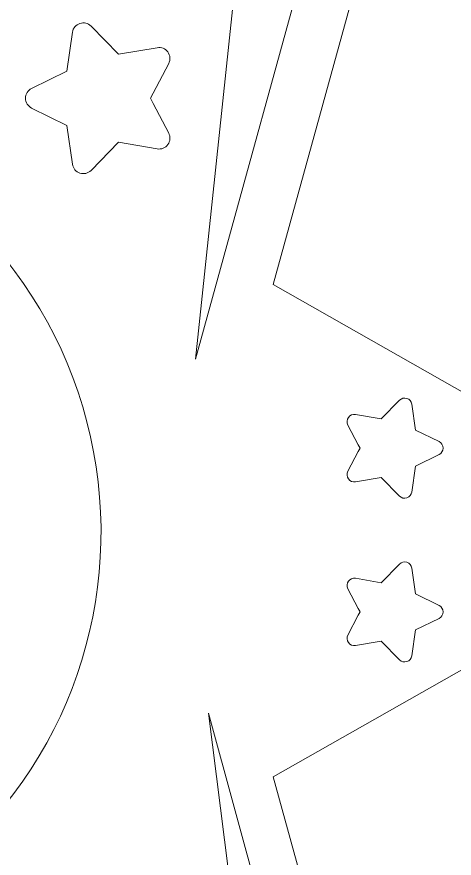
# Model space of a CAD drawing. Header units: millimetres. Extents: x -101 to 99, y -101 to 103.
# Drawn here: x 11.07 to 22.32, y -83.17 to -61.53 of the extents above; entities that cross this region are included whole.
import ezdxf

# ---------------------------------------------------------------- set-up
doc = ezdxf.new("R2010")
doc.units = ezdxf.units.MM
doc.header["$MEASUREMENT"] = 0
doc.layers.add('layer 1', color=7, linetype='Continuous')

msp = doc.modelspace()

# ---------------------------------------------------------------- linework, layer by layer
at = {"layer": 'layer 1', "color": 212, "lineweight": 9}
for points in [[(17.6637, -68.416), (17.6637, -68.416), (21.0621, -56.0966), (21.0621, -56.0966)], [(19.0726, -57.9818), (19.0726, -57.9818), (15.6657, -70.332), (15.6657, -70.332)], [(15.6657, -70.332), (15.6657, -70.332), (16.6222, -61.3422), (16.6222, -61.3422)], [(28.8202, -74.7481), (28.8202, -74.7481), (17.6637, -68.416), (17.6637, -68.416)], [(17.6624, -81.0809), (17.6624, -81.0809), (28.8202, -74.7481), (28.8202, -74.7481)], [(21.0621, -93.4047), (21.0621, -93.4047), (17.6624, -81.0809), (17.6624, -81.0809)]]:
    msp.add_open_spline(points, degree=3, dxfattribs=at)
at = {"layer": 'layer 1', "lineweight": 9}
for points in [[(12.9805, -61.7697), (12.9057, -61.6933), (12.7941, -61.6662), (12.6926, -61.6994), (12.6926, -61.6994), (12.5911, -61.7327), (12.5174, -61.8193), (12.5024, -61.9251), (12.5024, -61.9251), (12.5024, -61.9251), (12.357, -62.9255), (12.357, -62.9255), (12.357, -62.9255), (12.357, -62.9255), (11.4504, -63.3729), (11.4504, -63.3729), (11.4504, -63.3729), (11.3547, -63.4204), (11.2943, -63.5182), (11.2945, -63.625), (11.2945, -63.625), (11.2949, -63.7319), (11.3545, -63.8286), (11.4504, -63.8757), (11.4504, -63.8757), (11.4504, -63.8757), (12.357, -64.3231), (12.357, -64.3231), (12.357, -64.3231), (12.357, -64.3231), (12.5024, -65.3235), (12.5024, -65.3235), (12.5024, -65.3235), (12.518, -65.4292), (12.5922, -65.5169), (12.694, -65.5497), (12.694, -65.5497), (12.7956, -65.5824), (12.9061, -65.5556), (12.9805, -65.4789), (12.9805, -65.4789), (12.9805, -65.4789), (13.6861, -64.755), (13.6861, -64.755), (13.6861, -64.755), (13.6861, -64.755), (14.6826, -64.9258), (14.6826, -64.9258), (14.6826, -64.9258), (14.7879, -64.9437), (14.8941, -64.9001), (14.9568, -64.8135), (14.9568, -64.8135), (15.0194, -64.7269), (15.028, -64.6136), (14.9781, -64.5192), (14.9781, -64.5192), (14.9781, -64.5192), (14.5772, -63.7565), (14.5772, -63.7565), (14.5772, -63.7565), (14.5772, -63.7565), (14.5078, -63.6248), (14.5078, -63.6248), (14.5078, -63.6248), (14.5078, -63.6248), (14.5772, -63.4921), (14.5772, -63.4921), (14.5772, -63.4921), (14.5772, -63.4921), (14.9781, -62.7296), (14.9781, -62.7296), (14.9781, -62.7296), (15.0276, -62.6348), (15.0189, -62.5202), (14.9559, -62.4339), (14.9559, -62.4339), (14.893, -62.3477), (14.7878, -62.3044), (14.6826, -62.3227), (14.6826, -62.3227), (14.6826, -62.3227), (13.6861, -62.4936), (13.6861, -62.4936), (13.6861, -62.4936), (13.6861, -62.4936), (12.9805, -61.7697), (12.9805, -61.7697)], [(20.9169, -73.8574), (20.9666, -73.908), (21.0408, -73.9262), (21.1083, -73.9041), (21.1083, -73.9041), (21.1758, -73.882), (21.2247, -73.8244), (21.2347, -73.7541), (21.2347, -73.7541), (21.2347, -73.7541), (21.3313, -73.0893), (21.3313, -73.0893), (21.3313, -73.0893), (21.3313, -73.0893), (21.9337, -72.792), (21.9337, -72.792), (21.9337, -72.792), (21.9973, -72.7604), (22.0374, -72.6955), (22.0373, -72.6245), (22.0373, -72.6245), (22.0371, -72.5534), (21.9974, -72.4891), (21.9337, -72.4578), (21.9337, -72.4578), (21.9337, -72.4578), (21.3313, -72.1606), (21.3313, -72.1606), (21.3313, -72.1606), (21.3313, -72.1606), (21.2347, -71.4958), (21.2347, -71.4958), (21.2347, -71.4958), (21.2243, -71.4255), (21.1749, -71.3673), (21.1073, -71.3455), (21.1073, -71.3455), (21.0398, -71.3238), (20.9664, -71.3415), (20.9169, -71.3925), (20.9169, -71.3925), (20.9169, -71.3925), (20.448, -71.8736), (20.448, -71.8736), (20.448, -71.8736), (20.448, -71.8736), (19.7859, -71.76), (19.7859, -71.76), (19.7859, -71.76), (19.7159, -71.7482), (19.6453, -71.7771), (19.6037, -71.8346), (19.6037, -71.8346), (19.5621, -71.8922), (19.5563, -71.9675), (19.5895, -72.0303), (19.5895, -72.0303), (19.5895, -72.0303), (19.856, -72.5371), (19.856, -72.5371), (19.856, -72.5371), (19.856, -72.5371), (19.9019, -72.6246), (19.9019, -72.6246), (19.9019, -72.6246), (19.9019, -72.6246), (19.856, -72.7127), (19.856, -72.7127), (19.856, -72.7127), (19.856, -72.7127), (19.5895, -73.2195), (19.5895, -73.2195), (19.5895, -73.2195), (19.5566, -73.2825), (19.5624, -73.3586), (19.6042, -73.4159), (19.6042, -73.4159), (19.6461, -73.4733), (19.716, -73.502), (19.7859, -73.4899), (19.7859, -73.4899), (19.7859, -73.4899), (20.448, -73.3762), (20.448, -73.3762), (20.448, -73.3762), (20.448, -73.3762), (20.9169, -73.8574), (20.9169, -73.8574)], [(20.9169, -78.0699), (20.9666, -78.1207), (21.0408, -78.1388), (21.1083, -78.1166), (21.1083, -78.1166), (21.1758, -78.0945), (21.2247, -78.037), (21.2347, -77.9667), (21.2347, -77.9667), (21.2347, -77.9667), (21.3313, -77.3019), (21.3313, -77.3019), (21.3313, -77.3019), (21.3313, -77.3019), (21.9337, -77.0046), (21.9337, -77.0046), (21.9337, -77.0046), (21.9973, -76.973), (22.0374, -76.908), (22.0373, -76.837), (22.0373, -76.837), (22.0371, -76.766), (21.9974, -76.7018), (21.9337, -76.6705), (21.9337, -76.6705), (21.9337, -76.6705), (21.3313, -76.3731), (21.3313, -76.3731), (21.3313, -76.3731), (21.3313, -76.3731), (21.2347, -75.7083), (21.2347, -75.7083), (21.2347, -75.7083), (21.2243, -75.6382), (21.1749, -75.5798), (21.1073, -75.5581), (21.1073, -75.5581), (21.0398, -75.5363), (20.9664, -75.5541), (20.9169, -75.6051), (20.9169, -75.6051), (20.9169, -75.6051), (20.448, -76.0862), (20.448, -76.0862), (20.448, -76.0862), (20.448, -76.0862), (19.7859, -75.9726), (19.7859, -75.9726), (19.7859, -75.9726), (19.7159, -75.9608), (19.6453, -75.9897), (19.6037, -76.0473), (19.6037, -76.0473), (19.5621, -76.1049), (19.5563, -76.1802), (19.5895, -76.2429), (19.5895, -76.2429), (19.5895, -76.2429), (19.856, -76.7497), (19.856, -76.7497), (19.856, -76.7497), (19.856, -76.7497), (19.9019, -76.8372), (19.9019, -76.8372), (19.9019, -76.8372), (19.9019, -76.8372), (19.856, -76.9254), (19.856, -76.9254), (19.856, -76.9254), (19.856, -76.9254), (19.5895, -77.4322), (19.5895, -77.4322), (19.5895, -77.4322), (19.5566, -77.4951), (19.5624, -77.5712), (19.6042, -77.6286), (19.6042, -77.6286), (19.6461, -77.6859), (19.716, -77.7147), (19.7859, -77.7024), (19.7859, -77.7024), (19.7859, -77.7024), (20.448, -77.5889), (20.448, -77.5889), (20.448, -77.5889), (20.448, -77.5889), (20.9169, -78.0699), (20.9169, -78.0699)]]:
    msp.add_open_spline(points, degree=3, knots=[0, 0, 0, 0, 0.0434783, 0.0434783, 0.0434783, 0.0434783, 0.0869565, 0.0869565, 0.0869565, 0.0869565, 0.1304348, 0.1304348, 0.1304348, 0.1304348, 0.173913, 0.173913, 0.173913, 0.173913, 0.2173913, 0.2173913, 0.2173913, 0.2173913, 0.2608696, 0.2608696, 0.2608696, 0.2608696, 0.3043478, 0.3043478, 0.3043478, 0.3043478, 0.3478261, 0.3478261, 0.3478261, 0.3478261, 0.3913043, 0.3913043, 0.3913043, 0.3913043, 0.4347826, 0.4347826, 0.4347826, 0.4347826, 0.4782609, 0.4782609, 0.4782609, 0.4782609, 0.5217391, 0.5217391, 0.5217391, 0.5217391, 0.5652174, 0.5652174, 0.5652174, 0.5652174, 0.6086957, 0.6086957, 0.6086957, 0.6086957, 0.6521739, 0.6521739, 0.6521739, 0.6521739, 0.6956522, 0.6956522, 0.6956522, 0.6956522, 0.7391304, 0.7391304, 0.7391304, 0.7391304, 0.7826087, 0.7826087, 0.7826087, 0.7826087, 0.826087, 0.826087, 0.826087, 0.826087, 0.8695652, 0.8695652, 0.8695652, 0.8695652, 0.9130435, 0.9130435, 0.9130435, 0.9130435, 1, 1, 1, 1], dxfattribs=at)
at = {"layer": 'layer 1', "color": 212, "lineweight": 9}
for points, knots in [([(9.6821, -82.9809), (12.7925, -80.0676), (13.9873, -75.6453), (12.767, -71.562), (12.767, -71.562), (11.5468, -67.4786), (8.1216, -64.4369), (3.9227, -63.7078)], [0, 0, 0, 0, 0.3333333, 0.3333333, 0.3333333, 0.3333333, 1, 1, 1, 1]), ([(6.0192, -88.3691), (6.0192, -88.3691), (16.0262, -89.3525), (16.0262, -89.3525), (16.0262, -89.3525), (16.0262, -89.3525), (17.2314, -89.4677), (17.2314, -89.4677), (17.2314, -89.4677), (17.2314, -89.4677), (17.1316, -88.399), (17.1316, -88.399), (17.1316, -88.399), (17.1316, -88.399), (16.0027, -79.4401), (16.0027, -79.4401), (16.0027, -79.4401), (16.0027, -79.4401), (19.3799, -91.812), (19.3799, -91.812), (19.3799, -91.812), (19.3799, -91.812), (6.0192, -88.3691), (6.0192, -88.3691)], [0, 0, 0, 0, 0.1428571, 0.1428571, 0.1428571, 0.1428571, 0.2857143, 0.2857143, 0.2857143, 0.2857143, 0.4285714, 0.4285714, 0.4285714, 0.4285714, 0.5714286, 0.5714286, 0.5714286, 0.5714286, 0.7142857, 0.7142857, 0.7142857, 0.7142857, 1, 1, 1, 1])]:
    msp.add_open_spline(points, degree=3, knots=knots, dxfattribs=at)

doc.saveas('drawing.dxf')
